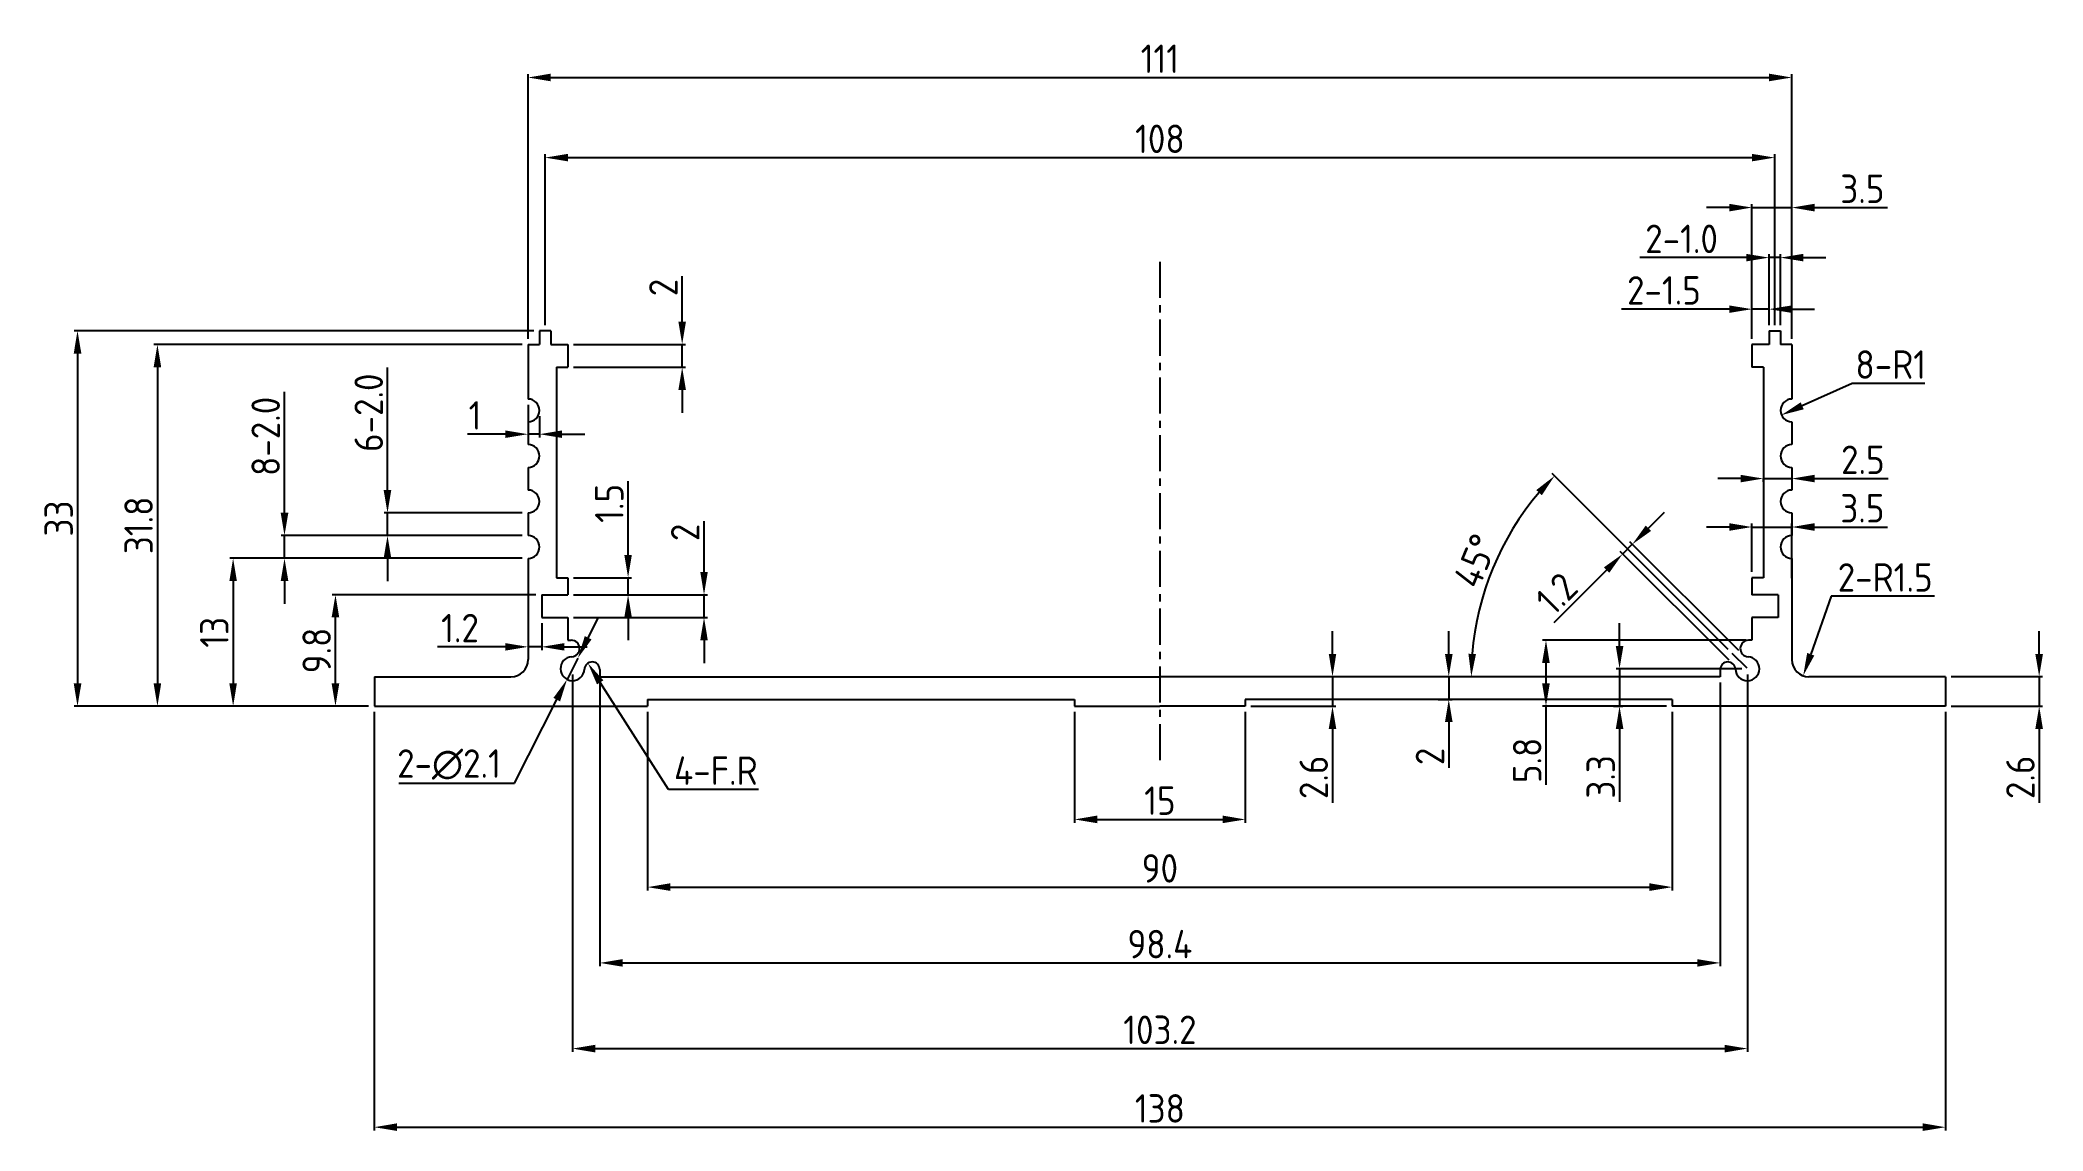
# Model space of a CAD drawing. Header units: millimetres. Extents: x 3 to 179, y 39 to 135.
import ezdxf

# ---------------------------------------------------------------- set-up
doc = ezdxf.new("R2010")
doc.units = ezdxf.units.MM
doc.header["$LTSCALE"] = 0.1
doc.linetypes.add('CENTER', pattern=[50.8, 31.75, -6.35, 6.35, -6.35])
doc.layers.get('0').update_dxf_attribs({"lineweight": 25})
doc.layers.add('图层1', color=7, linetype='Continuous', lineweight=20)
doc.styles.get("Standard").update_dxf_attribs({"font": 'isocp2.shx'})
doc.dimstyles.new('比例1-1', dxfattribs={"dimtxt": 2.5, "dimasz": 2, "dimexe": 0.3, "dimexo": 0.5, "dimgap": 0.4, "dimtad": 1, "dimdec": 3, "dimdsep": 46, "dimtxsty": 'Standard', "dimcen": 0, "dimclrd": 5, "dimclre": 5, "dimadec": 3, "dimazin": 2, "dimtfac": 1, "dimtdec": 3, "dimtmove": 0, "dimatfit": 3, "dimfxl": 0, "dimarcsym": 0})
doc.dimstyles.new('比例1-1$3', dxfattribs={"dimtxt": 2.5, "dimasz": 2, "dimexe": 0.3, "dimexo": 0.5, "dimgap": 0.4, "dimtad": 1, "dimtih": 1, "dimtoh": 1, "dimdec": 3, "dimdsep": 46, "dimtxsty": 'Standard', "dimcen": 0, "dimclrd": 5, "dimclre": 5, "dimadec": 3, "dimazin": 2, "dimtfac": 1, "dimtdec": 3, "dimtmove": 0, "dimatfit": 3, "dimfxl": 0, "dimarcsym": 0})
doc.dimstyles.new('比例1-1$4', dxfattribs={"dimtxt": 2.5, "dimasz": 2, "dimexe": 0.3, "dimexo": 0.5, "dimgap": 0.4, "dimtad": 1, "dimtih": 1, "dimtoh": 1, "dimdec": 3, "dimdsep": 46, "dimtxsty": 'Standard', "dimcen": 0, "dimclrd": 5, "dimclre": 5, "dimadec": 3, "dimazin": 2, "dimtfac": 1, "dimtdec": 3, "dimtofl": 0, "dimtmove": 0, "dimatfit": 3, "dimfxl": 0, "dimarcsym": 0})

# ---------------------------------------------------------------- blocks, each defined once
blk = doc.blocks.new('*D37')
at = {"layer": 'Defpoints', "color": 0}
for p in [(142.28, 90.01), (152.83, 81.19), (151.99, 80.34)]:
    blk.add_point(p, dxfattribs=at)
at = {"layer": '图层1', "color": 5, "lineweight": -2}
for p, q in [((144.54, 92.28), (145.95, 93.69)), ((151.63, 80.69), (142.07, 90.22)), ((143.13, 90.86), (142.28, 90.01)), ((152.48, 81.54), (142.92, 91.07)), ((140.87, 88.6), (136.25, 83.97))]:
    blk.add_line(p, q, dxfattribs=at)
at = {"layer": '图层1', "color": 5}
for points in [[(144.31, 92.51), (144.78, 92.04), (143.13, 90.86)], [(140.63, 88.83), (141.11, 88.36), (142.28, 90.01)]]:
    blk.add_solid(points, dxfattribs=at)
at = {"layer": '图层1', "color": 0, "insert": (136.48, 86.53), "char_height": 2.5, "attachment_point": 5, "rotation": 45.0804}
blk.add_mtext('1.2', dxfattribs=at)
blk = doc.blocks.new('*D38')
at = {"layer": 'Defpoints', "color": 0}
for p in [(157.14, 92.38), (153.64, 87.93), (157.14, 87.4)]:
    blk.add_point(p, dxfattribs=at)
at = {"layer": '图层1', "color": 5, "lineweight": -2}
for p, q in [((151.64, 92.38), (149.64, 92.38)), ((153.64, 88.43), (153.64, 92.68)), ((153.64, 92.38), (157.14, 92.38)), ((157.14, 87.9), (157.14, 92.68)), ((159.14, 92.38), (165.55, 92.38))]:
    blk.add_line(p, q, dxfattribs=at)
at = {"layer": '图层1', "color": 5}
for points in [[(151.64, 92.72), (151.64, 92.05), (153.64, 92.38)], [(159.14, 92.72), (159.14, 92.05), (157.14, 92.38)]]:
    blk.add_solid(points, dxfattribs=at)
at = {"layer": '图层1', "color": 0, "insert": (163.34, 94.03), "char_height": 2.5, "attachment_point": 5}
blk.add_mtext('3.5', dxfattribs=at)
blk = doc.blocks.new('*D39')
at = {"layer": 'Defpoints', "color": 0}
for p in [(154.64, 97.16), (157.14, 96.85), (157.14, 96.64)]:
    blk.add_point(p, dxfattribs=at)
at = {"layer": '图层1', "color": 5, "lineweight": -2}
for p, q in [((152.64, 96.64), (150.64, 96.64)), ((154.64, 96.66), (154.64, 96.34)), ((154.64, 96.64), (157.14, 96.64)), ((157.14, 96.35), (157.14, 96.34)), ((159.14, 96.64), (165.61, 96.64))]:
    blk.add_line(p, q, dxfattribs=at)
at = {"layer": '图层1', "color": 5}
for points in [[(152.64, 96.97), (152.64, 96.31), (154.64, 96.64)], [(159.14, 96.97), (159.14, 96.31), (157.14, 96.64)]]:
    blk.add_solid(points, dxfattribs=at)
at = {"layer": '图层1', "color": 0, "insert": (163.38, 98.29), "char_height": 2.5, "attachment_point": 5}
blk.add_mtext('2.5', dxfattribs=at)
blk = doc.blocks.new('*D40')
at = {"layer": 'Defpoints', "color": 0}
for p in [(158.14, 79.31), (158.64, 80.73)]:
    blk.add_point(p, dxfattribs=at)
at = {"layer": '图层1', "color": 5, "lineweight": -2}
for p, q in [((160.61, 86.3), (158.81, 81.2)), ((169.67, 86.3), (160.61, 86.3))]:
    blk.add_line(p, q, dxfattribs=at)
at = {"layer": '图层1', "color": 5}
blk.add_solid([(158.49, 81.31), (159.12, 81.09), (158.14, 79.31)], dxfattribs=at)
at = {"layer": '图层1', "color": 0, "insert": (165.34, 87.95), "char_height": 2.5, "attachment_point": 5}
blk.add_mtext('2-R1.5', dxfattribs=at)
blk = doc.blocks.new('*D41')
at = {"layer": 'Defpoints', "color": 0}
for p in [(50.52, 80.86), (49.57, 78.99)]:
    blk.add_point(p, dxfattribs=at)
at = {"layer": '图层1', "color": 5, "lineweight": -2}
for p, q in [((51.42, 82.65), (52.33, 84.43)), ((50.52, 80.86), (49.57, 78.99)), ((44.94, 69.86), (48.66, 77.21)), ((34.8, 69.86), (44.94, 69.86))]:
    blk.add_line(p, q, dxfattribs=at)
at = {"layer": '图层1', "color": 5}
for points in [[(51.13, 82.8), (51.72, 82.5), (50.52, 80.86)], [(48.37, 77.36), (48.96, 77.06), (49.57, 78.99)]]:
    blk.add_solid(points, dxfattribs=at)
at = {"layer": '图层1', "color": 0, "insert": (39.2, 71.51), "char_height": 2.5, "attachment_point": 5}
blk.add_mtext('2-∅2.1', dxfattribs=at)
blk = doc.blocks.new('*D42')
at = {"layer": 'Defpoints', "color": 0}
for p in [(51.4, 80.42), (51.77, 79.85)]:
    blk.add_point(p, dxfattribs=at)
at = {"layer": '图层1', "color": 5, "lineweight": -2}
for p, q in [((58.49, 69.32), (52.48, 78.73)), ((66.39, 69.32), (58.49, 69.32))]:
    blk.add_line(p, q, dxfattribs=at)
at = {"layer": '图层1', "color": 5}
blk.add_solid([(52.76, 78.91), (52.2, 78.55), (51.4, 80.42)], dxfattribs=at)
at = {"layer": '图层1', "color": 0, "insert": (62.64, 70.97), "char_height": 2.5, "attachment_point": 5}
blk.add_mtext('4-F.R', dxfattribs=at)
blk = doc.blocks.new('*D43')
at = {"layer": 'Defpoints', "color": 0}
for p in [(132.33, 91.7), (151.91, 81.26), (101.64, 79.23), (150.84, 79.23), (153.26, 79.91)]:
    blk.add_point(p, dxfattribs=at)
at = {"layer": '图层1', "color": 5, "lineweight": -2}
blk.add_line((151.56, 81.61), (136.09, 97.08), dxfattribs=at)
blk.add_arc((153.94, 79.23), 24.95, 139.5933, 175.4067, dxfattribs=at)
at = {"layer": '图层1', "color": 5}
for points in [[(134.7, 95.63), (135.19, 95.18), (136.3, 96.87)], [(129.4, 81.21), (128.74, 81.24), (128.99, 79.23)]]:
    blk.add_solid(points, dxfattribs=at)
at = {"layer": '图层1', "color": 0, "insert": (129.36, 89.41), "char_height": 2.5, "attachment_point": 5, "rotation": 67.5}
blk.add_mtext('45°', dxfattribs=at)
blk = doc.blocks.new('*D44')
at = {"layer": 'Defpoints', "color": 0}
for p in [(153.24, 79.93), (140.98, 76.63), (142.01, 76.63)]:
    blk.add_point(p, dxfattribs=at)
at = {"layer": '图层1', "color": 5, "lineweight": -2}
for p, q in [((142.01, 81.93), (142.01, 83.93)), ((152.74, 79.93), (141.71, 79.93)), ((142.01, 79.93), (142.01, 76.63)), ((141.48, 76.63), (142.31, 76.63)), ((142.01, 74.63), (142.01, 68.22))]:
    blk.add_line(p, q, dxfattribs=at)
at = {"layer": '图层1', "color": 5}
for points in [[(141.68, 81.93), (142.35, 81.93), (142.01, 79.93)], [(141.68, 74.63), (142.35, 74.63), (142.01, 76.63)]]:
    blk.add_solid(points, dxfattribs=at)
at = {"layer": '图层1', "color": 0, "insert": (140.36, 70.42), "char_height": 2.5, "attachment_point": 5, "rotation": 90}
blk.add_mtext('3.3', dxfattribs=at)
blk = doc.blocks.new('*D45')
at = {"layer": 'Defpoints', "color": 0}
for p in [(135.55, 82.43), (153.64, 82.43), (146.64, 76.63)]:
    blk.add_point(p, dxfattribs=at)
at = {"layer": '图层1', "color": 5, "lineweight": -2}
for p, q in [((153.14, 82.43), (135.25, 82.43)), ((135.55, 80.43), (135.55, 78.63)), ((146.14, 76.63), (135.25, 76.63)), ((135.55, 76.63), (135.55, 69.72))]:
    blk.add_line(p, q, dxfattribs=at)
at = {"layer": '图层1', "color": 5}
for points in [[(135.21, 80.43), (135.88, 80.43), (135.55, 82.43)], [(135.21, 78.63), (135.88, 78.63), (135.55, 76.63)]]:
    blk.add_solid(points, dxfattribs=at)
at = {"layer": '图层1', "color": 0, "insert": (133.9, 71.87), "char_height": 2.5, "attachment_point": 5, "rotation": 90}
blk.add_mtext('5.8', dxfattribs=at)
blk = doc.blocks.new('*D46')
at = {"layer": 'Defpoints', "color": 0}
for p in [(115.12, 79.23), (109.14, 76.63), (116.8, 76.63)]:
    blk.add_point(p, dxfattribs=at)
at = {"layer": '图层1', "color": 5, "lineweight": -2}
for p, q in [((116.8, 81.23), (116.8, 83.23)), ((115.62, 79.23), (117.1, 79.23)), ((116.8, 79.23), (116.8, 76.63)), ((109.64, 76.63), (117.1, 76.63)), ((116.8, 74.63), (116.8, 68.14))]:
    blk.add_line(p, q, dxfattribs=at)
at = {"layer": '图层1', "color": 5}
for points in [[(116.47, 81.23), (117.13, 81.23), (116.8, 79.23)], [(116.47, 74.63), (117.13, 74.63), (116.8, 76.63)]]:
    blk.add_solid(points, dxfattribs=at)
at = {"layer": '图层1', "color": 0, "insert": (115.15, 70.38), "char_height": 2.5, "attachment_point": 5, "rotation": 90}
blk.add_mtext('2.6', dxfattribs=at)
blk = doc.blocks.new('*D47')
at = {"layer": 'Defpoints', "color": 0}
for p in [(125.07, 79.23), (125.59, 77.23), (127.01, 77.23)]:
    blk.add_point(p, dxfattribs=at)
at = {"layer": '图层1', "color": 5, "lineweight": -2}
for p, q in [((127.01, 81.23), (127.01, 83.23)), ((125.57, 79.23), (127.31, 79.23)), ((127.01, 79.23), (127.01, 77.23)), ((126.09, 77.23), (127.31, 77.23)), ((127.01, 75.23), (127.01, 71.21))]:
    blk.add_line(p, q, dxfattribs=at)
at = {"layer": '图层1', "color": 5}
for points in [[(126.68, 81.23), (127.35, 81.23), (127.01, 79.23)], [(126.68, 75.23), (127.35, 75.23), (127.01, 77.23)]]:
    blk.add_solid(points, dxfattribs=at)
at = {"layer": '图层1', "color": 0, "insert": (125.36, 72.22), "char_height": 2.5, "attachment_point": 5, "rotation": 90}
blk.add_mtext('2', dxfattribs=at)
blk = doc.blocks.new('*D48')
at = {"layer": 'Defpoints', "color": 0}
for p in [(170.64, 79.23), (170.64, 76.63), (178.87, 76.63)]:
    blk.add_point(p, dxfattribs=at)
at = {"layer": '图层1', "color": 5, "lineweight": -2}
for p, q in [((178.87, 81.23), (178.87, 83.23)), ((171.14, 79.23), (179.17, 79.23)), ((178.87, 79.23), (178.87, 76.63)), ((171.14, 76.63), (179.17, 76.63)), ((178.87, 74.63), (178.87, 68.14))]:
    blk.add_line(p, q, dxfattribs=at)
at = {"layer": '图层1', "color": 5}
for points in [[(178.53, 81.23), (179.2, 81.23), (178.87, 79.23)], [(178.53, 74.63), (179.2, 74.63), (178.87, 76.63)]]:
    blk.add_solid(points, dxfattribs=at)
at = {"layer": '图层1', "color": 0, "insert": (177.22, 70.38), "char_height": 2.5, "attachment_point": 5, "rotation": 90}
blk.add_mtext('2.6', dxfattribs=at)
blk = doc.blocks.new('*D49')
at = {"layer": 'Defpoints', "color": 0}
for p in [(156.23, 102.22), (157.14, 102.63)]:
    blk.add_point(p, dxfattribs=at)
at = {"layer": '图层1', "color": 5, "lineweight": -2}
for p, q in [((162.43, 105.01), (158.05, 103.04)), ((168.83, 105.01), (162.43, 105.01))]:
    blk.add_line(p, q, dxfattribs=at)
at = {"layer": '图层1', "color": 5}
blk.add_solid([(157.92, 103.34), (158.19, 102.73), (156.23, 102.22)], dxfattribs=at)
at = {"layer": '图层1', "color": 0, "insert": (165.83, 106.66), "char_height": 2.5, "attachment_point": 5}
blk.add_mtext('8-R1', dxfattribs=at)
blk = doc.blocks.new('*D50')
at = {"layer": 'Defpoints', "color": 0}
for p in [(33.8, 93.63), (46.14, 93.63), (46.14, 91.63)]:
    blk.add_point(p, dxfattribs=at)
at = {"layer": '图层1', "color": 5, "lineweight": -2}
for p, q in [((33.8, 95.63), (33.8, 106.41)), ((45.64, 93.63), (33.5, 93.63)), ((33.8, 91.63), (33.8, 93.63)), ((45.64, 91.63), (33.5, 91.63)), ((33.8, 89.63), (33.8, 87.63))]:
    blk.add_line(p, q, dxfattribs=at)
at = {"layer": '图层1', "color": 5}
for points in [[(33.46, 95.63), (34.13, 95.63), (33.8, 93.63)], [(33.46, 89.63), (34.13, 89.63), (33.8, 91.63)]]:
    blk.add_solid(points, dxfattribs=at)
at = {"layer": '图层1', "color": 0, "insert": (32.15, 102.43), "char_height": 2.5, "attachment_point": 5, "rotation": 90}
blk.add_mtext('6-2.0', dxfattribs=at)
blk = doc.blocks.new('*D51')
at = {"layer": 'Defpoints', "color": 0}
for p in [(24.75, 91.63), (46.14, 91.63), (46.14, 89.63)]:
    blk.add_point(p, dxfattribs=at)
at = {"layer": '图层1', "color": 5, "lineweight": -2}
for p, q in [((24.75, 93.63), (24.75, 104.25)), ((45.64, 91.63), (24.45, 91.63)), ((24.75, 89.63), (24.75, 91.63)), ((45.64, 89.63), (24.45, 89.63)), ((24.75, 87.63), (24.75, 85.63))]:
    blk.add_line(p, q, dxfattribs=at)
at = {"layer": '图层1', "color": 5}
for points in [[(24.42, 93.63), (25.09, 93.63), (24.75, 91.63)], [(24.42, 87.63), (25.09, 87.63), (24.75, 89.63)]]:
    blk.add_solid(points, dxfattribs=at)
at = {"layer": '图层1', "color": 0, "insert": (23.1, 100.35), "char_height": 2.5, "attachment_point": 5, "rotation": 90}
blk.add_mtext('8-2.0', dxfattribs=at)
blk = doc.blocks.new('*D52')
at = {"layer": 'Defpoints', "color": 0}
for p in [(46.14, 103.63), (47.14, 102.63), (46.14, 100.54)]:
    blk.add_point(p, dxfattribs=at)
at = {"layer": '图层1', "color": 5, "lineweight": -2}
for p, q in [((46.14, 103.13), (46.14, 100.24)), ((47.14, 102.13), (47.14, 100.24)), ((44.14, 100.54), (40.84, 100.54)), ((47.14, 100.54), (46.14, 100.54)), ((49.14, 100.54), (51.14, 100.54))]:
    blk.add_line(p, q, dxfattribs=at)
at = {"layer": '图层1', "color": 5}
for points in [[(44.14, 100.87), (44.14, 100.21), (46.14, 100.54)], [(49.14, 100.87), (49.14, 100.21), (47.14, 100.54)]]:
    blk.add_solid(points, dxfattribs=at)
at = {"layer": '图层1', "color": 0, "insert": (41.49, 102.19), "char_height": 2.5, "attachment_point": 5}
blk.add_mtext('1', dxfattribs=at)
blk = doc.blocks.new('*D53')
at = {"layer": 'Defpoints', "color": 0}
for p in [(49.64, 87.93), (49.64, 86.43), (54.93, 87.93)]:
    blk.add_point(p, dxfattribs=at)
at = {"layer": '图层1', "color": 5, "lineweight": -2}
for p, q in [((54.93, 89.93), (54.93, 96.42)), ((50.14, 87.93), (55.23, 87.93)), ((50.14, 86.43), (55.23, 86.43)), ((54.93, 86.43), (54.93, 87.93)), ((54.93, 84.43), (54.93, 82.43))]:
    blk.add_line(p, q, dxfattribs=at)
at = {"layer": '图层1', "color": 5}
for points in [[(54.6, 89.93), (55.26, 89.93), (54.93, 87.93)], [(54.6, 84.43), (55.26, 84.43), (54.93, 86.43)]]:
    blk.add_solid(points, dxfattribs=at)
at = {"layer": '图层1', "color": 0, "insert": (53.28, 94.46), "char_height": 2.5, "attachment_point": 5, "rotation": 90}
blk.add_mtext('1.5', dxfattribs=at)
blk = doc.blocks.new('*D54')
at = {"layer": 'Defpoints', "color": 0}
for p in [(49.64, 86.43), (61.6, 86.43), (49.64, 84.43)]:
    blk.add_point(p, dxfattribs=at)
at = {"layer": '图层1', "color": 5, "lineweight": -2}
for p, q in [((61.6, 88.43), (61.6, 92.91)), ((50.14, 86.43), (61.9, 86.43)), ((61.6, 84.43), (61.6, 86.43)), ((50.14, 84.43), (61.9, 84.43)), ((61.6, 82.43), (61.6, 80.43))]:
    blk.add_line(p, q, dxfattribs=at)
at = {"layer": '图层1', "color": 5}
for points in [[(61.27, 88.43), (61.93, 88.43), (61.6, 86.43)], [(61.27, 82.43), (61.93, 82.43), (61.6, 84.43)]]:
    blk.add_solid(points, dxfattribs=at)
at = {"layer": '图层1', "color": 0, "insert": (59.95, 91.91), "char_height": 2.5, "attachment_point": 5, "rotation": 90}
blk.add_mtext('2', dxfattribs=at)
blk = doc.blocks.new('*D55')
at = {"layer": 'Defpoints', "color": 0}
for p in [(49.64, 108.43), (59.68, 108.43), (49.64, 106.43)]:
    blk.add_point(p, dxfattribs=at)
at = {"layer": '图层1', "color": 5, "lineweight": -2}
for p, q in [((59.68, 110.43), (59.68, 114.44)), ((50.14, 108.43), (59.98, 108.43)), ((59.68, 106.43), (59.68, 108.43)), ((50.14, 106.43), (59.98, 106.43)), ((59.68, 104.43), (59.68, 102.43))]:
    blk.add_line(p, q, dxfattribs=at)
at = {"layer": '图层1', "color": 5}
for points in [[(59.35, 110.43), (60.01, 110.43), (59.68, 108.43)], [(59.35, 104.43), (60.01, 104.43), (59.68, 106.43)]]:
    blk.add_solid(points, dxfattribs=at)
at = {"layer": '图层1', "color": 0, "insert": (58.03, 113.43), "char_height": 2.5, "attachment_point": 5, "rotation": 90}
blk.add_mtext('2', dxfattribs=at)
blk = doc.blocks.new('*D56')
at = {"layer": 'Defpoints', "color": 0}
for p in [(155.14, 116.06), (155.14, 109.63), (156.14, 109.63)]:
    blk.add_point(p, dxfattribs=at)
at = {"layer": '图层1', "color": 5, "lineweight": -2}
for p, q in [((155.14, 110.13), (155.14, 116.36)), ((156.14, 110.13), (156.14, 116.36)), ((153.14, 116.06), (143.78, 116.06)), ((156.14, 116.06), (155.14, 116.06)), ((158.14, 116.06), (160.14, 116.06))]:
    blk.add_line(p, q, dxfattribs=at)
at = {"layer": '图层1', "color": 5}
for points in [[(153.14, 116.39), (153.14, 115.73), (155.14, 116.06)], [(158.14, 116.39), (158.14, 115.73), (156.14, 116.06)]]:
    blk.add_solid(points, dxfattribs=at)
at = {"layer": '图层1', "color": 0, "insert": (147.46, 117.71), "char_height": 2.5, "attachment_point": 5}
blk.add_mtext('2-1.0', dxfattribs=at)
blk = doc.blocks.new('*D57')
at = {"layer": 'Defpoints', "color": 0}
for p in [(153.64, 111.53), (153.64, 109.96), (155.14, 109.63)]:
    blk.add_point(p, dxfattribs=at)
at = {"layer": '图层1', "color": 5, "lineweight": -2}
for p, q in [((151.64, 111.53), (142.18, 111.53)), ((153.64, 110.46), (153.64, 111.83)), ((155.14, 111.53), (153.64, 111.53)), ((155.14, 110.13), (155.14, 111.83)), ((157.14, 111.53), (159.14, 111.53))]:
    blk.add_line(p, q, dxfattribs=at)
at = {"layer": '图层1', "color": 5}
for points in [[(151.64, 111.86), (151.64, 111.2), (153.64, 111.53)], [(157.14, 111.86), (157.14, 111.2), (155.14, 111.53)]]:
    blk.add_solid(points, dxfattribs=at)
at = {"layer": '图层1', "color": 0, "insert": (145.91, 113.18), "char_height": 2.5, "attachment_point": 5}
blk.add_mtext('2-1.5', dxfattribs=at)
blk = doc.blocks.new('*D58')
at = {"layer": 'Defpoints', "color": 0}
for p in [(157.14, 120.46), (157.14, 111.27), (153.64, 108.43)]:
    blk.add_point(p, dxfattribs=at)
at = {"layer": '图层1', "color": 5, "lineweight": -2}
for p, q in [((151.64, 120.46), (149.64, 120.46)), ((153.64, 108.93), (153.64, 120.76)), ((153.64, 120.46), (157.14, 120.46)), ((157.14, 111.77), (157.14, 120.76)), ((159.14, 120.46), (165.55, 120.46))]:
    blk.add_line(p, q, dxfattribs=at)
at = {"layer": '图层1', "color": 5}
for points in [[(151.64, 120.79), (151.64, 120.12), (153.64, 120.46)], [(159.14, 120.79), (159.14, 120.12), (157.14, 120.46)]]:
    blk.add_solid(points, dxfattribs=at)
at = {"layer": '图层1', "color": 0, "insert": (163.34, 122.11), "char_height": 2.5, "attachment_point": 5}
blk.add_mtext('3.5', dxfattribs=at)
blk = doc.blocks.new('*D59')
at = {"layer": 'Defpoints', "color": 0}
for p in [(155.64, 124.85), (47.64, 109.63), (155.64, 109.63)]:
    blk.add_point(p, dxfattribs=at)
at = {"layer": '图层1', "color": 5, "lineweight": -2}
for p, q in [((47.64, 110.13), (47.64, 125.15)), ((155.64, 110.13), (155.64, 125.15)), ((49.64, 124.85), (153.64, 124.85))]:
    blk.add_line(p, q, dxfattribs=at)
at = {"layer": '图层1', "color": 5}
for points in [[(49.64, 125.18), (49.64, 124.52), (47.64, 124.85)], [(153.64, 125.18), (153.64, 124.52), (155.64, 124.85)]]:
    blk.add_solid(points, dxfattribs=at)
at = {"layer": '图层1', "color": 0, "insert": (101.64, 126.5), "char_height": 2.5, "attachment_point": 5}
blk.add_mtext('108', dxfattribs=at)
blk = doc.blocks.new('*D60')
at = {"layer": 'Defpoints', "color": 0}
for p in [(157.14, 131.89), (46.14, 108.43), (157.14, 108.43)]:
    blk.add_point(p, dxfattribs=at)
at = {"layer": '图层1', "color": 5, "lineweight": -2}
for p, q in [((46.14, 108.93), (46.14, 132.19)), ((157.14, 108.93), (157.14, 132.19)), ((48.14, 131.89), (155.14, 131.89))]:
    blk.add_line(p, q, dxfattribs=at)
at = {"layer": '图层1', "color": 5}
for points in [[(48.14, 132.23), (48.14, 131.56), (46.14, 131.89)], [(155.14, 132.23), (155.14, 131.56), (157.14, 131.89)]]:
    blk.add_solid(points, dxfattribs=at)
at = {"layer": '图层1', "color": 0, "insert": (101.64, 133.54), "char_height": 2.5, "attachment_point": 5}
blk.add_mtext('111', dxfattribs=at)
blk = doc.blocks.new('*D61')
at = {"layer": 'Defpoints', "color": 0}
for p in [(47.14, 109.63), (6.57, 76.63), (26.4, 76.63)]:
    blk.add_point(p, dxfattribs=at)
at = {"layer": '图层1', "color": 5, "lineweight": -2}
for p, q in [((46.64, 109.63), (6.27, 109.63)), ((6.57, 107.63), (6.57, 78.63)), ((25.9, 76.63), (6.27, 76.63))]:
    blk.add_line(p, q, dxfattribs=at)
at = {"layer": '图层1', "color": 5}
for points in [[(6.24, 107.63), (6.91, 107.63), (6.57, 109.63)], [(6.24, 78.63), (6.91, 78.63), (6.57, 76.63)]]:
    blk.add_solid(points, dxfattribs=at)
at = {"layer": '图层1', "color": 0, "insert": (4.92, 93.13), "char_height": 2.5, "attachment_point": 5, "rotation": 90}
blk.add_mtext('33', dxfattribs=at)
blk = doc.blocks.new('*D62')
at = {"layer": 'Defpoints', "color": 0}
for p in [(46.14, 108.43), (13.59, 76.63), (24.18, 76.63)]:
    blk.add_point(p, dxfattribs=at)
at = {"layer": '图层1', "color": 5, "lineweight": -2}
for p, q in [((45.64, 108.43), (13.29, 108.43)), ((13.59, 106.43), (13.59, 78.63)), ((23.68, 76.63), (13.29, 76.63))]:
    blk.add_line(p, q, dxfattribs=at)
at = {"layer": '图层1', "color": 5}
for points in [[(13.26, 106.43), (13.92, 106.43), (13.59, 108.43)], [(13.26, 78.63), (13.92, 78.63), (13.59, 76.63)]]:
    blk.add_solid(points, dxfattribs=at)
at = {"layer": '图层1', "color": 0, "insert": (11.94, 92.53), "char_height": 2.5, "attachment_point": 5, "rotation": 90}
blk.add_mtext('31.8', dxfattribs=at)
blk = doc.blocks.new('*D63')
at = {"layer": 'Defpoints', "color": 0}
for p in [(46.14, 89.63), (20.24, 76.63), (30.46, 76.63)]:
    blk.add_point(p, dxfattribs=at)
at = {"layer": '图层1', "color": 5, "lineweight": -2}
for p, q in [((45.64, 89.63), (19.94, 89.63)), ((20.24, 87.63), (20.24, 78.63)), ((29.96, 76.63), (19.94, 76.63))]:
    blk.add_line(p, q, dxfattribs=at)
at = {"layer": '图层1', "color": 5}
for points in [[(19.91, 87.63), (20.57, 87.63), (20.24, 89.63)], [(19.91, 78.63), (20.57, 78.63), (20.24, 76.63)]]:
    blk.add_solid(points, dxfattribs=at)
at = {"layer": '图层1', "color": 0, "insert": (18.59, 83.13), "char_height": 2.5, "attachment_point": 5, "rotation": 90}
blk.add_mtext('13', dxfattribs=at)
blk = doc.blocks.new('*D64')
at = {"layer": 'Defpoints', "color": 0}
for p in [(29.23, 86.43), (47.34, 86.43), (32.64, 76.63)]:
    blk.add_point(p, dxfattribs=at)
at = {"layer": '图层1', "color": 5, "lineweight": -2}
for p, q in [((46.84, 86.43), (28.93, 86.43)), ((29.23, 78.63), (29.23, 84.43)), ((32.14, 76.63), (28.93, 76.63))]:
    blk.add_line(p, q, dxfattribs=at)
at = {"layer": '图层1', "color": 5}
for points in [[(28.89, 84.43), (29.56, 84.43), (29.23, 86.43)], [(28.89, 78.63), (29.56, 78.63), (29.23, 76.63)]]:
    blk.add_solid(points, dxfattribs=at)
at = {"layer": '图层1', "color": 0, "insert": (27.58, 81.53), "char_height": 2.5, "attachment_point": 5, "rotation": 90}
blk.add_mtext('9.8', dxfattribs=at)
blk = doc.blocks.new('*D65')
at = {"layer": 'Defpoints', "color": 0}
for p in [(32.64, 76.63), (170.64, 76.63), (170.64, 39.63)]:
    blk.add_point(p, dxfattribs=at)
at = {"layer": '图层1', "color": 5, "lineweight": -2}
for p, q in [((32.64, 76.13), (32.64, 39.33)), ((170.64, 76.13), (170.64, 39.33)), ((34.64, 39.63), (168.64, 39.63))]:
    blk.add_line(p, q, dxfattribs=at)
at = {"layer": '图层1', "color": 5}
for points in [[(34.64, 39.97), (34.64, 39.3), (32.64, 39.63)], [(168.64, 39.97), (168.64, 39.3), (170.64, 39.63)]]:
    blk.add_solid(points, dxfattribs=at)
at = {"layer": '图层1', "color": 0, "insert": (101.64, 41.28), "char_height": 2.5, "attachment_point": 5}
blk.add_mtext('138', dxfattribs=at)
blk = doc.blocks.new('*D66')
at = {"layer": 'Defpoints', "color": 0}
for p in [(50.04, 79.93), (153.24, 79.93), (153.24, 46.54)]:
    blk.add_point(p, dxfattribs=at)
at = {"layer": '图层1', "color": 5, "lineweight": -2}
for p, q in [((50.04, 79.43), (50.04, 46.24)), ((153.24, 79.43), (153.24, 46.24)), ((52.04, 46.54), (151.24, 46.54))]:
    blk.add_line(p, q, dxfattribs=at)
at = {"layer": '图层1', "color": 5}
for points in [[(52.04, 46.87), (52.04, 46.2), (50.04, 46.54)], [(151.24, 46.87), (151.24, 46.2), (153.24, 46.54)]]:
    blk.add_solid(points, dxfattribs=at)
at = {"layer": '图层1', "color": 0, "insert": (101.64, 48.19), "char_height": 2.5, "attachment_point": 5}
blk.add_mtext('103.2', dxfattribs=at)
blk = doc.blocks.new('*D67')
at = {"layer": 'Defpoints', "color": 0}
for p in [(52.44, 79.23), (150.84, 79.23), (150.84, 54.07)]:
    blk.add_point(p, dxfattribs=at)
at = {"layer": '图层1', "color": 5, "lineweight": -2}
for p, q in [((52.44, 78.73), (52.44, 53.77)), ((150.84, 78.73), (150.84, 53.77)), ((54.44, 54.07), (148.84, 54.07))]:
    blk.add_line(p, q, dxfattribs=at)
at = {"layer": '图层1', "color": 5}
for points in [[(54.44, 54.4), (54.44, 53.74), (52.44, 54.07)], [(148.84, 54.4), (148.84, 53.74), (150.84, 54.07)]]:
    blk.add_solid(points, dxfattribs=at)
at = {"layer": '图层1', "color": 0, "insert": (101.64, 55.72), "char_height": 2.5, "attachment_point": 5}
blk.add_mtext('98.4', dxfattribs=at)
blk = doc.blocks.new('*D68')
at = {"layer": 'Defpoints', "color": 0}
for p in [(56.64, 76.63), (146.64, 76.63), (146.64, 60.73)]:
    blk.add_point(p, dxfattribs=at)
at = {"layer": '图层1', "color": 5, "lineweight": -2}
for p, q in [((56.64, 76.13), (56.64, 60.43)), ((146.64, 76.13), (146.64, 60.43)), ((58.64, 60.73), (144.64, 60.73))]:
    blk.add_line(p, q, dxfattribs=at)
at = {"layer": '图层1', "color": 5}
for points in [[(58.64, 61.07), (58.64, 60.4), (56.64, 60.73)], [(144.64, 61.07), (144.64, 60.4), (146.64, 60.73)]]:
    blk.add_solid(points, dxfattribs=at)
at = {"layer": '图层1', "color": 0, "insert": (101.64, 62.38), "char_height": 2.5, "attachment_point": 5}
blk.add_mtext('90', dxfattribs=at)
blk = doc.blocks.new('*D69')
at = {"layer": 'Defpoints', "color": 0}
for p in [(94.14, 76.63), (109.14, 76.63), (109.14, 66.68)]:
    blk.add_point(p, dxfattribs=at)
at = {"layer": '图层1', "color": 5, "lineweight": -2}
for p, q in [((94.14, 76.13), (94.14, 66.38)), ((109.14, 76.13), (109.14, 66.38)), ((96.14, 66.68), (107.14, 66.68))]:
    blk.add_line(p, q, dxfattribs=at)
at = {"layer": '图层1', "color": 5}
for points in [[(96.14, 67.02), (96.14, 66.35), (94.14, 66.68)], [(107.14, 67.02), (107.14, 66.35), (109.14, 66.68)]]:
    blk.add_solid(points, dxfattribs=at)
at = {"layer": '图层1', "color": 0, "insert": (101.64, 68.33), "char_height": 2.5, "attachment_point": 5}
blk.add_mtext('15', dxfattribs=at)
blk = doc.blocks.new('*D70')
at = {"color": 5, "lineweight": -2}
for p, q in [((47.34, 83.93), (47.34, 81.55)), ((44.14, 81.85), (38.19, 81.85)), ((46.14, 82.17), (46.14, 81.55)), ((47.34, 81.85), (46.14, 81.85)), ((49.34, 81.85), (51.34, 81.85))]:
    blk.add_line(p, q, dxfattribs=at)
at = {"color": 5}
for points in [[(44.14, 82.18), (44.14, 81.52), (46.14, 81.85)], [(49.34, 82.18), (49.34, 81.52), (47.34, 81.85)]]:
    blk.add_solid(points, dxfattribs=at)
at = {"layer": 'Defpoints', "color": 0}
for p in [(47.34, 84.43), (46.14, 82.67), (46.14, 81.85)]:
    blk.add_point(p, dxfattribs=at)
at = {"color": 0, "insert": (40.17, 83.5), "char_height": 2.5, "attachment_point": 5}
blk.add_mtext('1.2', dxfattribs=at)

msp = doc.modelspace()

# ---------------------------------------------------------------- linework, layer by layer
at = {"color": 1, "linetype": 'CENTER'}
for p, q in [((101.6432, 115.6915), (101.6432, 71.4473)), ((153.2061, 79.9639), (151.9134, 81.2566))]:
    msp.add_line(p, q, dxfattribs=at)
for p, q in [((48.1432, 109.6268), (47.1432, 109.6268)), ((47.1432, 109.6268), (47.1432, 108.4268)), ((48.1432, 109.6268), (48.1432, 108.4268)), ((155.1432, 109.6268), (155.1432, 108.4268)), ((155.1432, 109.6268), (156.1432, 109.6268)), ((156.1432, 109.6268), (156.1432, 108.4268)), ((46.1432, 108.4268), (47.1432, 108.4268)), ((46.1432, 108.4268), (46.1432, 103.6268)), ((48.1432, 108.4268), (49.6432, 108.4268)), ((49.6432, 108.4268), (49.6432, 106.4268)), ((153.6432, 108.4268), (153.6432, 106.4268)), ((155.1432, 108.4268), (153.6432, 108.4268)), ((157.1432, 108.4268), (156.1432, 108.4268)), ((157.1432, 108.4268), (157.1432, 103.6268)), ((48.6432, 106.4268), (48.6432, 87.9268)), ((48.6432, 106.4268), (49.6432, 106.4268)), ((154.6432, 106.4268), (153.6432, 106.4268)), ((154.6432, 106.4268), (154.6432, 87.9268)), ((46.1432, 101.6268), (46.1432, 99.6268)), ((157.1432, 101.6268), (157.1432, 99.6268)), ((46.1432, 97.6268), (46.1432, 95.6268)), ((157.1432, 97.6268), (157.1432, 95.6268)), ((46.1432, 93.6268), (46.1432, 91.6268)), ((157.1432, 93.6268), (157.1432, 91.6268)), ((46.1432, 89.6268), (46.1432, 80.7268)), ((157.1432, 89.6268), (157.1432, 80.7268)), ((47.3432, 86.4268), (47.3432, 84.4268)), ((47.3432, 86.4268), (49.6432, 86.4268)), ((48.6432, 87.9268), (49.6432, 87.9268)), ((49.6432, 87.9268), (49.6432, 86.4268)), ((153.6432, 87.9268), (153.6432, 86.4268)), ((154.6432, 87.9268), (153.6432, 87.9268)), ((155.9432, 86.4268), (153.6432, 86.4268)), ((155.9432, 86.4268), (155.9432, 84.4268)), ((47.3432, 84.4268), (49.6432, 84.4268)), ((49.6432, 84.4268), (49.6432, 82.4268)), ((153.6432, 84.4268), (153.6432, 82.4268)), ((155.9432, 84.4268), (153.6432, 84.4268)), ((49.6432, 82.4268), (49.9408, 82.4268)), ((153.6432, 82.4268), (153.3456, 82.4268)), ((32.6432, 79.2268), (44.6432, 79.2268)), ((32.6432, 79.2268), (32.6432, 76.6268)), ((52.4432, 79.8464), (52.4432, 79.2268)), ((52.4432, 79.2268), (101.6432, 79.2268)), ((150.8432, 79.2268), (101.6432, 79.2268)), ((150.8432, 79.8464), (150.8432, 79.2268)), ((170.6432, 79.2268), (158.6432, 79.2268)), ((170.6432, 79.2268), (170.6432, 76.6268)), ((32.6432, 76.6268), (56.6432, 76.6268)), ((56.6432, 77.2268), (56.6432, 76.6268)), ((56.6432, 77.2268), (94.1432, 77.2268)), ((94.1432, 77.2268), (94.1432, 76.6268)), ((94.1432, 76.6268), (101.6432, 76.6268)), ((109.1432, 76.6268), (101.6432, 76.6268)), ((146.6432, 77.2268), (109.1432, 77.2268)), ((109.1432, 77.2268), (109.1432, 76.6268)), ((146.6432, 77.2268), (146.6432, 76.6268)), ((170.6432, 76.6268), (146.6432, 76.6268))]:
    msp.add_line(p, q)
for centre, radius, start, end in [((46.1432, 102.6268), 1, 270, 90), ((157.1432, 102.6268), 1, 90, 270), ((46.1432, 98.6268), 1, 270, 90), ((157.1432, 98.6268), 1, 90, 270), ((46.1432, 94.6268), 1, 270, 90), ((157.1432, 94.6268), 1, 90, 270), ((46.1432, 90.6268), 1, 270, 90), ((157.1432, 90.6268), 1, 90, 270), ((50.0432, 79.9268), 1.05, 93.304431, 357.330564), ((49.9408, 81.7003), 0.7265, 273.304431, 90), ((153.2432, 79.9268), 1.05, 182.669436, 86.695569), ((153.3456, 81.7003), 0.7265, 90, 266.695569), ((44.6432, 80.7268), 1.5, 270, 0), ((51.7673, 79.8464), 0.6759, 0, 177.330564), ((151.5191, 79.8464), 0.6759, 2.669436, 180), ((158.6432, 80.7268), 1.5, 180, 270)]:
    msp.add_arc(centre, radius, start, end)

# ---------------------------------------------------------------- dimensions: what is measured, and where the dimension line sits
dim = msp.add_linear_dim(base=(46.1432, 81.8511), p1=(47.3432, 84.4268), p2=(46.1432, 82.6727), dimstyle='比例1-1')
dim.commit()
dim.dimension.update_dxf_attribs({"geometry": '*D70', "text_midpoint": (40.1681, 83.5013)})
at = {"layer": '图层1'}
for base, p1, p2, picture, middle in [((157.1432, 131.8943), (46.1432, 108.4268), (157.1432, 108.4268), '*D60', (101.6432, 133.5443)), ((155.6432, 124.8485), (47.6432, 109.6268), (155.6432, 109.6268), '*D59', (101.6432, 126.4985)), ((157.1432, 120.4577), (153.6432, 108.4268), (157.1432, 111.2691), '*D58', (163.345, 122.1077)), ((46.1432, 100.5396), (47.1432, 102.6268), (46.1432, 103.6268), '*D52', (41.4932, 102.1896)), ((157.1432, 96.6384), (154.6432, 97.1574), (157.1432, 96.846), '*D39', (163.3767, 98.2887)), ((157.1432, 92.3827), (153.6432, 87.9268), (157.1432, 87.4003), '*D38', (163.345, 94.0327)), ((153.2432, 46.536), (50.0432, 79.9268), (153.2432, 79.9268), '*D66', (101.6432, 48.1862)), ((150.8432, 54.0708), (52.4432, 79.2268), (150.8432, 79.2268), '*D67', (101.6432, 55.7208)), ((170.6432, 39.632), (32.6432, 76.6268), (170.6432, 76.6268), '*D65', (101.6432, 41.282)), ((146.6432, 60.7336), (56.6432, 76.6268), (146.6432, 76.6268), '*D68', (101.6432, 62.3836)), ((109.1432, 66.6825), (94.1432, 76.6268), (109.1432, 76.6268), '*D69', (101.6432, 68.3325))]:
    dim = msp.add_linear_dim(base=base, p1=p1, p2=p2, dimstyle='比例1-1', dxfattribs=at)
    dim.commit()
    dim.dimension.update_dxf_attribs({"geometry": picture, "text_midpoint": middle})
for base, p1, p2, text, picture, middle in [((155.1432, 116.0603), (156.1432, 109.6268), (155.1432, 109.6268), '2-1.0', '*D56', (147.4605, 117.7105)), ((153.6432, 111.5316), (155.1432, 109.6268), (153.6432, 109.9564), '2-<>', '*D57', (145.9097, 113.1818))]:
    dim = msp.add_linear_dim(base=base, p1=p1, p2=p2, text=text, dimstyle='比例1-1', dxfattribs=at)
    dim.commit()
    dim.dimension.update_dxf_attribs({"geometry": picture, "text_midpoint": middle})
for base, p1, p2, picture, middle in [((59.6784, 108.4268), (49.6432, 106.4268), (49.6432, 108.4268), '*D55', (58.0282, 113.4336)), ((6.5733, 76.6268), (47.1432, 109.6268), (26.3956, 76.6268), '*D61', (4.9233, 93.1268)), ((13.5912, 76.6268), (46.1432, 108.4268), (24.1794, 76.6268), '*D62', (11.9412, 92.5268)), ((20.2396, 76.6268), (46.1432, 89.6268), (30.4585, 76.6268), '*D63', (18.5896, 83.1268)), ((29.2273, 86.4268), (32.6432, 76.6268), (47.3432, 86.4268), '*D64', (27.5773, 81.5268)), ((116.7985, 76.6268), (115.1175, 79.2268), (109.1432, 76.6268), '*D46', (115.1482, 70.383)), ((127.0137, 77.2268), (125.0741, 79.2268), (125.5913, 77.2268), '*D47', (125.3635, 72.2199)), ((142.0133, 76.6268), (153.2432, 79.9268), (140.9788, 76.6268), '*D44', (140.3633, 70.425)), ((178.8657, 76.6268), (170.6432, 79.2268), (170.6432, 76.6268), '*D48', (177.2154, 70.383))]:
    dim = msp.add_linear_dim(base=base, p1=p1, p2=p2, angle=90, dimstyle='比例1-1', dxfattribs=at)
    dim.commit()
    dim.dimension.update_dxf_attribs({"geometry": picture, "text_midpoint": middle})
for center, mpoint, text, picture, middle in [((157.1432, 102.6268), (156.2317, 102.2155), '8-R1', '*D49', (162.4299, 105.0122)), ((158.6432, 80.7268), (158.1449, 79.312), '2-R1.5', '*D40', (160.6065, 86.3007)), ((51.7673, 79.8464), (51.4034, 80.416), '4-F.R', '*D42', (58.4887, 69.3232))]:
    dim = msp.add_radius_dim(center=center, mpoint=mpoint, text=text, dimstyle='比例1-1$4', override={"dimtmove": 1}, dxfattribs=at)
    dim.commit()
    dim.dimension.update_dxf_attribs({"geometry": picture, "text_midpoint": middle, "dimtype": 164})
for base, p1, p2, text, picture, middle in [((33.7955, 93.6268), (46.1432, 91.6268), (46.1432, 93.6268), '6-2.0', '*D50', (33.7955, 102.4316)), ((24.7534, 91.6268), (46.1432, 89.6268), (46.1432, 91.6268), '8-2.0', '*D51', (24.7534, 100.3479))]:
    dim = msp.add_linear_dim(base=base, p1=p1, p2=p2, angle=90, text=text, dimstyle='比例1-1', dxfattribs=at)
    dim.commit()
    dim.dimension.update_dxf_attribs({"geometry": picture, "text_midpoint": middle, "dimtype": 160})
for base, p1, p2, angle, picture, middle, dimtype in [((54.9313, 87.9268), (49.6432, 86.4268), (49.6432, 87.9268), 90, '*D53', (54.9313, 94.4647), 160), ((142.2821, 90.0119), (152.8332, 81.1853), (151.9857, 80.3354), 225.08044, '*D37', (137.6471, 85.3639), 161), ((61.5999, 86.4268), (49.6432, 84.4268), (49.6432, 86.4268), 90, '*D54', (61.5999, 91.9064), 160), ((135.5479, 82.4268), (146.6432, 76.6268), (153.6432, 82.4268), 90, '*D45', (135.5479, 71.8668), 160)]:
    dim = msp.add_linear_dim(base=base, p1=p1, p2=p2, angle=angle, dimstyle='比例1-1', dxfattribs=at)
    dim.commit()
    dim.dimension.update_dxf_attribs({"geometry": picture, "text_midpoint": middle, "dimtype": dimtype})
dim = msp.add_angular_dim_2l(base=(132.3322, 91.7039), line1=((150.8432, 79.2268), (101.6432, 79.2268)), line2=((153.2567, 79.9133), (151.9134, 81.2566)), dimstyle='比例1-1', dxfattribs=at)
dim.commit()
dim.dimension.update_dxf_attribs({"geometry": '*D43', "text_midpoint": (129.3641, 89.4078)})
dim = msp.add_diameter_dim_2p(p1=(50.5183, 80.8631), p2=(49.5681, 78.9904), text='2-<>', dimstyle='比例1-1$3', dxfattribs=at)
dim.commit()
dim.dimension.update_dxf_attribs({"geometry": '*D41', "text_midpoint": (39.2026, 69.8643), "dimtype": 163})

doc.saveas('drawing.dxf')
